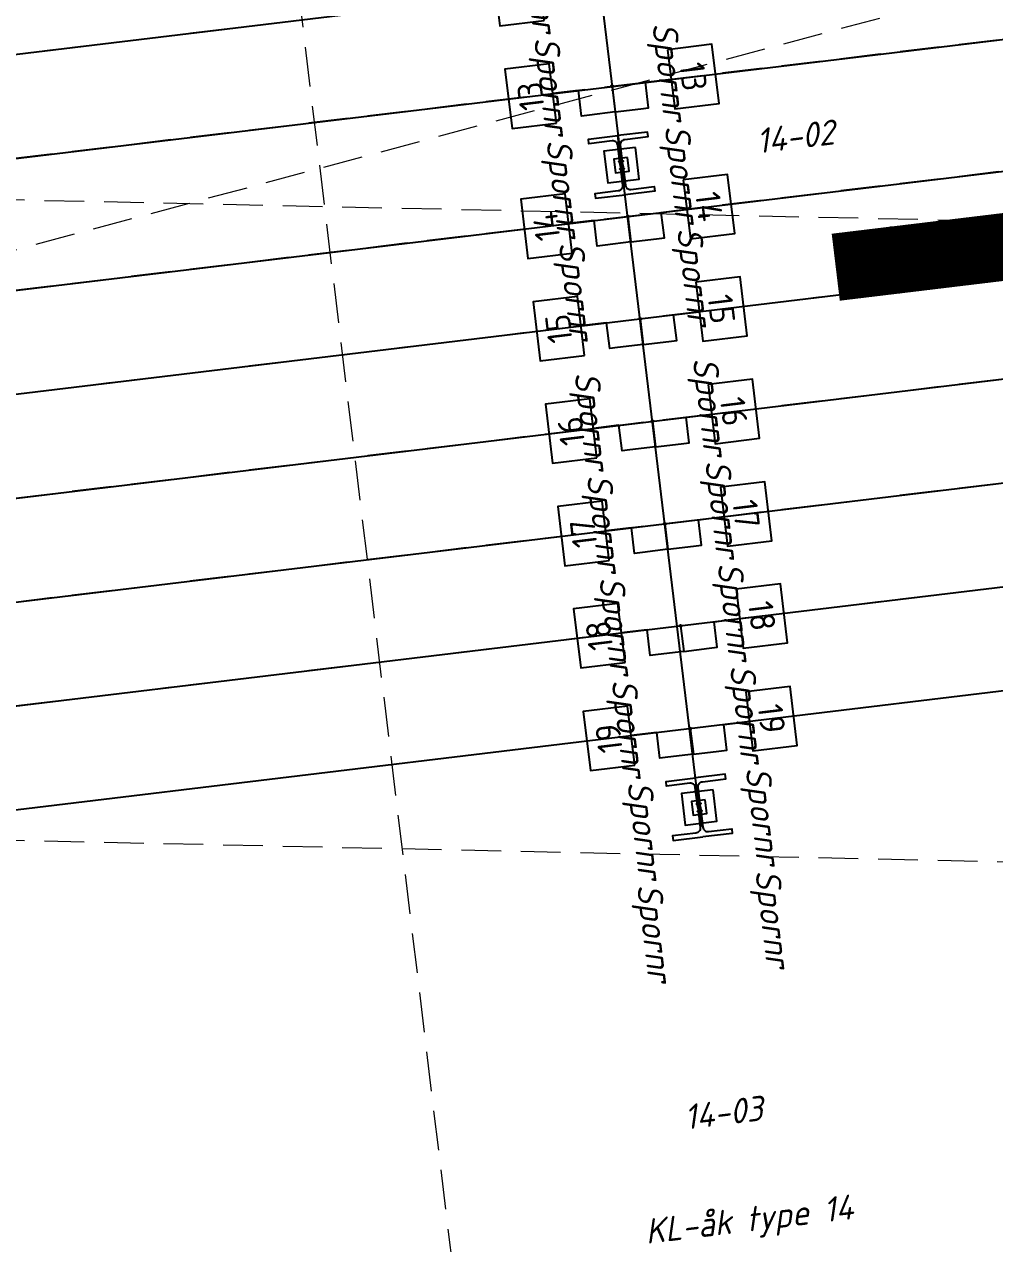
# Model space of a CAD drawing. Header units: metres. Extents: x -91 to 242, y 51 to 210.
# Drawn here: x 99.6 to 148.5, y 51.2 to 112.6 of the extents above; entities that cross this region are included whole.
import ezdxf
from ezdxf.enums import TextEntityAlignment as Align

# ---------------------------------------------------------------- set-up
doc = ezdxf.new("R2010")
doc.units = ezdxf.units.M
doc.linetypes.add('HIDDEN', pattern=[3, 2, -1])
doc.layers.get('0').update_dxf_attribs({"color": 211})
doc.layers.add('3D_Tog', color=211, linetype='Continuous')
doc.layers.add('JBTFE__INNSETTINGSPUNKT', color=62, linetype='Continuous')
for name, color, linetype, true_color in [('JBTKL__INFO', 4, 'Continuous', 0x00ffff), ('JBTKL__NAVN', 2, 'Continuous', 0xffff00), ('JBTKL_EH_AAK', 2, 'Continuous', 0xffff00), ('JBTKL_EH_MAS', 2, 'Continuous', 0xffff00), ('JBTOB__INFO', 4, 'Continuous', 0x00ffff), ('JBTOB__NAVN', 2, 'Continuous', 0xffff00), ('JBTOB_KO_SKT', 2, 'Continuous', 0xffff00), ('JBTOB_KO_SPO', 2, 'Continuous', 0xffff00), ('JBTUB__INFO', 4, 'Continuous', 0x00ffff), ('JBTUB__NAVN', 2, 'Continuous', 0xffff00), ('JBTUB_EH_FUN', 2, 'Continuous', 0xffff00)]:
    doc.layers.add(name, color=color, linetype=linetype, true_color=true_color)
doc.layers.add('NO_Hjelpelinje', color=12, linetype='HIDDEN', lineweight=0, plot=False)
doc.styles.add('ISO', font='iso3098.shx')

# ---------------------------------------------------------------- blocks, each defined once
blk = doc.blocks.new('NO-BN-2D-JBTKL-FUNDAMENT-BETONG-KL-BJELKEMAST-SENTRERT')
at = {"color": 0, "linetype": 'ByBlock', "lineweight": -2, "transparency": 16777216}
for points in [[(-0.8, -0.8), (0.8, -0.8), (0.8, 0.8), (-0.8, 0.8)], [(-0.35, -0.35), (0.35, -0.35), (0.35, 0.35), (-0.35, 0.35)]]:
    blk.add_lwpolyline(points, close=True, dxfattribs=at)
for centre, radius in [((-0.09534, 0.18711), 0.018), ((0, 0), 0.025), ((0.09534, 0.18711), 0.018), ((-0.09534, -0.18711), 0.018), ((0.09534, -0.18711), 0.018)]:
    blk.add_circle(centre, radius, dxfattribs=at)
blk = doc.blocks.new('NO-BN-2D-INSERTION-POINT')
at = {"layer": 'JBTFE__INNSETTINGSPUNKT', "linetype": 'ByBlock', "lineweight": -2, "transparency": 16777216}
for p, q in [((-0.05, 0), (0.05, 0)), ((0, -0.05), (0, 0.05))]:
    blk.add_line(p, q, dxfattribs=at)
blk.add_circle((0, 0), 0.05, dxfattribs=at)
blk = doc.blocks.new('*Z8')
at = {"color": 0, "linetype": 'ByBlock', "lineweight": -2, "transparency": 16777216, "rotation": 180}
blk.add_blockref('NO-BN-2D-JBTKL-FUNDAMENT-BETONG-KL-BJELKEMAST-SENTRERT', (0, 0), dxfattribs=at)
at = {"color": 0, "linetype": 'ByBlock', "lineweight": -2, "transparency": 16777216}
blk.add_blockref('NO-BN-2D-INSERTION-POINT', (0, 0), dxfattribs=at)
at = {"layer": 'JBTUB__INFO', "color": 0, "linetype": 'ByBlock', "lineweight": -2, "transparency": 16777216, "style": 'ISO'}
blk.add_attdef('OBJEKTINFO', text='', height=0.9, rotation=270, dxfattribs=at).set_placement((-1.4, -30), align=Align.MIDDLE_CENTER)
at = {"layer": 'JBTUB__NAVN', "color": 0, "linetype": 'ByBlock', "lineweight": -2, "transparency": 16777216, "style": 'ISO', "oblique": 15}
blk.add_attdef('OBJEKTNAVN', text='', height=1.25, rotation=270, dxfattribs=at).set_placement((1.4, -30), align=Align.MIDDLE_CENTER)
blk = doc.blocks.new('*Z9')
at = {"color": 0, "linetype": 'ByBlock', "lineweight": -2, "transparency": 16777216, "rotation": 180}
blk.add_blockref('NO-BN-2D-JBTKL-FUNDAMENT-BETONG-KL-BJELKEMAST-SENTRERT', (0, 0), dxfattribs=at)
at = {"color": 0, "linetype": 'ByBlock', "lineweight": -2, "transparency": 16777216}
blk.add_blockref('NO-BN-2D-INSERTION-POINT', (0, 0), dxfattribs=at)
at = {"layer": 'JBTUB__INFO', "color": 0, "linetype": 'ByBlock', "lineweight": -2, "transparency": 16777216, "style": 'ISO'}
blk.add_attdef('OBJEKTINFO', text='', height=0.9, rotation=270, dxfattribs=at).set_placement((-1.4, -30), align=Align.MIDDLE_CENTER)
at = {"layer": 'JBTUB__NAVN', "color": 0, "linetype": 'ByBlock', "lineweight": -2, "transparency": 16777216, "style": 'ISO', "oblique": 15}
blk.add_attdef('OBJEKTNAVN', text='', height=1.25, rotation=270, dxfattribs=at).set_placement((1.4, -30), align=Align.MIDDLE_CENTER)
blk = doc.blocks.new('NO-BN-2D-JBTKL-MAST-BJELKEMAST-NY')
at = {"color": 0, "linetype": 'ByBlock', "lineweight": -2, "transparency": 16777216, "flags": 128}
for points in [[(-0.071, 0), (-0.071, 1.017, 0.414214), (-0.321, 1.267), (-1.5, 1.267), (-1.5, 1.5), (0, 1.5)], [(0.071, 0), (0.071, 1.017, -0.414214), (0.321, 1.267), (1.5, 1.267), (1.5, 1.5), (0, 1.5)], [(-0.071, 0), (-0.071, -1.017, -0.414214), (-0.321, -1.267), (-1.5, -1.267), (-1.5, -1.5), (0, -1.5)], [(0.071, 0), (0.071, -1.017, 0.414214), (0.321, -1.267), (1.5, -1.267), (1.5, -1.5), (0, -1.5)]]:
    blk.add_lwpolyline(points, format="xyb", dxfattribs=at)
blk = doc.blocks.new('*Z12')
at = {"color": 0, "linetype": 'ByBlock', "lineweight": -2, "transparency": 16777216}
for name in ['NO-BN-2D-JBTKL-MAST-BJELKEMAST-NY', 'NO-BN-2D-INSERTION-POINT']:
    blk.add_blockref(name, (0, 0), dxfattribs=at)
at = {"layer": 'JBTKL__INFO', "color": 0, "linetype": 'ByBlock', "lineweight": -2, "transparency": 16777216, "style": 'ISO'}
blk.add_attdef('OBJEKTINFO', text='', height=0.9, dxfattribs=at).set_placement((0, 11), align=Align.MIDDLE_CENTER)
at = {"layer": 'JBTKL__INFO', "linetype": 'ByBlock', "lineweight": -2, "transparency": 16777216, "style": 'ISO'}
blk.add_attdef('SPENNLENGDE', text='', height=0.9, dxfattribs=at).set_placement((-15, 5), align=Align.MIDDLE_CENTER)
at = {"layer": 'JBTKL__NAVN', "color": 0, "linetype": 'ByBlock', "lineweight": -2, "transparency": 16777216, "style": 'ISO', "oblique": 15}
blk.add_attdef('OBJEKTNAVN', text='', height=1.25, dxfattribs=at).set_placement((0, 8), align=Align.MIDDLE_CENTER)
blk = doc.blocks.new('*Z13')
at = {"color": 0, "linetype": 'ByBlock', "lineweight": -2, "transparency": 16777216, "rotation": 180}
blk.add_blockref('NO-BN-2D-JBTKL-MAST-BJELKEMAST-NY', (0, 0), dxfattribs=at)
at = {"color": 0, "linetype": 'ByBlock', "lineweight": -2, "transparency": 16777216}
blk.add_blockref('NO-BN-2D-INSERTION-POINT', (0, 0), dxfattribs=at)
at = {"layer": 'JBTKL__INFO', "linetype": 'ByBlock', "lineweight": -2, "transparency": 16777216, "style": 'ISO'}
blk.add_attdef('SPENNLENGDE', text='', height=0.9, dxfattribs=at).set_placement((-15, -5), align=Align.MIDDLE_CENTER)
at = {"layer": 'JBTKL__INFO', "color": 0, "linetype": 'ByBlock', "lineweight": -2, "transparency": 16777216, "style": 'ISO'}
blk.add_attdef('OBJEKTINFO', text='', height=0.9, dxfattribs=at).set_placement((0, -11), align=Align.MIDDLE_CENTER)
at = {"layer": 'JBTKL__NAVN', "color": 0, "linetype": 'ByBlock', "lineweight": -2, "transparency": 16777216, "style": 'ISO', "oblique": 15}
blk.add_attdef('OBJEKTNAVN', text='', height=1.25, dxfattribs=at).set_placement((0, -8), align=Align.MIDDLE_CENTER)
blk = doc.blocks.new('NO-BN-2D-JBTKL-AAK-35000')
at = {"color": 0, "linetype": 'ByBlock', "lineweight": -2, "transparency": 16777216}
blk.add_line((0, 0), (0, -35), dxfattribs=at)
blk = doc.blocks.new('*Z15')
at = {"color": 0, "linetype": 'ByBlock', "lineweight": -2, "transparency": 16777216}
for name in ['NO-BN-2D-INSERTION-POINT', 'NO-BN-2D-JBTKL-AAK-35000']:
    blk.add_blockref(name, (0, 0), dxfattribs=at)
at = {"layer": 'JBTKL__INFO', "linetype": 'ByBlock', "lineweight": -2, "transparency": 16777216, "style": 'ISO'}
blk.add_attdef('OBJEKTINFO', text='', height=0.9, dxfattribs=at).set_placement((0, 24), align=Align.MIDDLE_CENTER)
at = {"layer": 'JBTKL__NAVN', "color": 0, "linetype": 'ByBlock', "lineweight": -2, "transparency": 16777216, "style": 'ISO', "oblique": 15}
blk.add_attdef('OBJEKTNAVN', text='', height=1.25, dxfattribs=at).set_placement((0, 20), align=Align.MIDDLE_CENTER)
blk = doc.blocks.new('*Z18')
at = {"color": 0, "linetype": 'ByBlock', "lineweight": -2, "transparency": 16777216, "rotation": 180}
blk.add_blockref('NO-BN-2D-JBTKL-AAK-35000', (0, 0), dxfattribs=at)
at = {"color": 0, "linetype": 'ByBlock', "lineweight": -2, "transparency": 16777216}
blk.add_blockref('NO-BN-2D-INSERTION-POINT', (0, 0), dxfattribs=at)
at = {"layer": 'JBTKL__INFO', "linetype": 'ByBlock', "lineweight": -2, "transparency": 16777216, "style": 'ISO'}
blk.add_attdef('OBJEKTINFO', text='', height=0.9, dxfattribs=at).set_placement((0, 24), align=Align.MIDDLE_CENTER)
at = {"layer": 'JBTKL__NAVN', "color": 0, "linetype": 'ByBlock', "lineweight": -2, "transparency": 16777216, "style": 'ISO', "oblique": 15}
blk.add_attdef('OBJEKTNAVN', text='', height=1.25, dxfattribs=at).set_placement((0, 20), align=Align.MIDDLE_CENTER)
blk = doc.blocks.new('NO-BN-2D-JBTSI-SKILT-KJOERENDE-SPORNUMMER')
at = {"color": 0, "linetype": 'ByBlock', "lineweight": -2, "transparency": 16777216}
blk.add_lwpolyline([(-1.5, 0), (1.5, 0), (1.5, 2.25), (-1.5, 2.25)], close=True, dxfattribs=at)
at = {"color": 0, "linetype": 'ByBlock', "lineweight": -2, "transparency": 16777216, "style": 'ISO'}
blk.add_attdef('SPORNUMMER', text='', height=1.25, dxfattribs=at).set_placement((0, 1.125), align=Align.MIDDLE_CENTER)
blk = doc.blocks.new('*Z69')
at = {"layer": 'JBTOB_KO_SKT'}
blk.add_lwpolyline([(0, 0), (0, -1.3), (1.3, -1.3), (1.7, -1.3), (1.7, 0), (3, 0)], dxfattribs=at)
at = {"color": 0, "linetype": 'ByBlock', "lineweight": -2, "transparency": 16777216, "rotation": 270}
blk.add_blockref('NO-BN-2D-JBTSI-SKILT-KJOERENDE-SPORNUMMER', (3, 0), dxfattribs=at).add_auto_attribs({'SPORNUMMER': '11'})
at = {"color": 0, "linetype": 'ByBlock', "lineweight": -2, "transparency": 16777216}
blk.add_blockref('NO-BN-2D-INSERTION-POINT', (0, 0), dxfattribs=at)
at = {"layer": 'JBTOB__INFO', "color": 0, "linetype": 'ByBlock', "lineweight": -2, "transparency": 16777216, "style": 'ISO'}
blk.add_attdef('OBJEKTINFO', text='', height=0.9, rotation=270, dxfattribs=at).set_placement((-1.4, -18), align=Align.MIDDLE_CENTER)
at = {"layer": 'JBTOB__NAVN', "color": 0, "linetype": 'ByBlock', "lineweight": -2, "transparency": 16777216, "style": 'ISO', "oblique": 15}
blk.add_attdef('OBJEKTNAVN', text='', height=1.25, rotation=270, dxfattribs=at).set_placement((0, -10), align=Align.MIDDLE_CENTER)
blk = doc.blocks.new('*Z70')
at = {"layer": 'JBTOB_KO_SKT'}
blk.add_lwpolyline([(0, 0), (0, -1.3), (1.3, -1.3), (1.7, -1.3), (1.7, 0), (3, 0)], dxfattribs=at)
at = {"color": 0, "linetype": 'ByBlock', "lineweight": -2, "transparency": 16777216, "rotation": 270}
blk.add_blockref('NO-BN-2D-JBTSI-SKILT-KJOERENDE-SPORNUMMER', (3, 0), dxfattribs=at).add_auto_attribs({'SPORNUMMER': '12'})
at = {"color": 0, "linetype": 'ByBlock', "lineweight": -2, "transparency": 16777216}
blk.add_blockref('NO-BN-2D-INSERTION-POINT', (0, 0), dxfattribs=at)
at = {"layer": 'JBTOB__INFO', "color": 0, "linetype": 'ByBlock', "lineweight": -2, "transparency": 16777216, "style": 'ISO'}
blk.add_attdef('OBJEKTINFO', text='', height=0.9, rotation=270, dxfattribs=at).set_placement((-1.4, -18), align=Align.MIDDLE_CENTER)
at = {"layer": 'JBTOB__NAVN', "color": 0, "linetype": 'ByBlock', "lineweight": -2, "transparency": 16777216, "style": 'ISO', "oblique": 15}
blk.add_attdef('OBJEKTNAVN', text='', height=1.25, rotation=270, dxfattribs=at).set_placement((0, -10), align=Align.MIDDLE_CENTER)
blk = doc.blocks.new('*Z71')
at = {"layer": 'JBTOB_KO_SKT'}
blk.add_lwpolyline([(0, 0), (0, -1.3), (1.3, -1.3), (1.7, -1.3), (1.7, 0), (3, 0)], dxfattribs=at)
at = {"color": 0, "linetype": 'ByBlock', "lineweight": -2, "transparency": 16777216, "rotation": 270}
blk.add_blockref('NO-BN-2D-JBTSI-SKILT-KJOERENDE-SPORNUMMER', (3, 0), dxfattribs=at).add_auto_attribs({'SPORNUMMER': '13'})
at = {"color": 0, "linetype": 'ByBlock', "lineweight": -2, "transparency": 16777216}
blk.add_blockref('NO-BN-2D-INSERTION-POINT', (0, 0), dxfattribs=at)
at = {"layer": 'JBTOB__INFO', "color": 0, "linetype": 'ByBlock', "lineweight": -2, "transparency": 16777216, "style": 'ISO'}
blk.add_attdef('OBJEKTINFO', text='', height=0.9, rotation=270, dxfattribs=at).set_placement((-1.4, -18), align=Align.MIDDLE_CENTER)
at = {"layer": 'JBTOB__NAVN', "color": 0, "linetype": 'ByBlock', "lineweight": -2, "transparency": 16777216, "style": 'ISO', "oblique": 15}
blk.add_attdef('OBJEKTNAVN', text='', height=1.25, rotation=270, dxfattribs=at).set_placement((0, -10), align=Align.MIDDLE_CENTER)
blk = doc.blocks.new('*Z72')
at = {"layer": 'JBTOB_KO_SKT'}
blk.add_lwpolyline([(0, 0), (0, -1.3), (1.3, -1.3), (1.7, -1.3), (1.7, 0), (3, 0)], dxfattribs=at)
at = {"color": 0, "linetype": 'ByBlock', "lineweight": -2, "transparency": 16777216, "rotation": 270}
blk.add_blockref('NO-BN-2D-JBTSI-SKILT-KJOERENDE-SPORNUMMER', (3, 0), dxfattribs=at).add_auto_attribs({'SPORNUMMER': '14'})
at = {"color": 0, "linetype": 'ByBlock', "lineweight": -2, "transparency": 16777216}
blk.add_blockref('NO-BN-2D-INSERTION-POINT', (0, 0), dxfattribs=at)
at = {"layer": 'JBTOB__INFO', "color": 0, "linetype": 'ByBlock', "lineweight": -2, "transparency": 16777216, "style": 'ISO'}
blk.add_attdef('OBJEKTINFO', text='', height=0.9, rotation=270, dxfattribs=at).set_placement((-1.4, -18), align=Align.MIDDLE_CENTER)
at = {"layer": 'JBTOB__NAVN', "color": 0, "linetype": 'ByBlock', "lineweight": -2, "transparency": 16777216, "style": 'ISO', "oblique": 15}
blk.add_attdef('OBJEKTNAVN', text='', height=1.25, rotation=270, dxfattribs=at).set_placement((0, -10), align=Align.MIDDLE_CENTER)
blk = doc.blocks.new('*Z73')
at = {"layer": 'JBTOB_KO_SKT'}
blk.add_lwpolyline([(0, 0), (0, -1.3), (1.3, -1.3), (1.7, -1.3), (1.7, 0), (3, 0)], dxfattribs=at)
at = {"color": 0, "linetype": 'ByBlock', "lineweight": -2, "transparency": 16777216, "rotation": 270}
blk.add_blockref('NO-BN-2D-JBTSI-SKILT-KJOERENDE-SPORNUMMER', (3, 0), dxfattribs=at).add_auto_attribs({'SPORNUMMER': '15'})
at = {"color": 0, "linetype": 'ByBlock', "lineweight": -2, "transparency": 16777216}
blk.add_blockref('NO-BN-2D-INSERTION-POINT', (0, 0), dxfattribs=at)
at = {"layer": 'JBTOB__INFO', "color": 0, "linetype": 'ByBlock', "lineweight": -2, "transparency": 16777216, "style": 'ISO'}
blk.add_attdef('OBJEKTINFO', text='', height=0.9, rotation=270, dxfattribs=at).set_placement((-1.4, -18), align=Align.MIDDLE_CENTER)
at = {"layer": 'JBTOB__NAVN', "color": 0, "linetype": 'ByBlock', "lineweight": -2, "transparency": 16777216, "style": 'ISO', "oblique": 15}
blk.add_attdef('OBJEKTNAVN', text='', height=1.25, rotation=270, dxfattribs=at).set_placement((0, -10), align=Align.MIDDLE_CENTER)
blk = doc.blocks.new('*Z74')
at = {"layer": 'JBTOB_KO_SKT'}
blk.add_lwpolyline([(0, 0), (0, -1.3), (1.3, -1.3), (1.7, -1.3), (1.7, 0), (3, 0)], dxfattribs=at)
at = {"color": 0, "linetype": 'ByBlock', "lineweight": -2, "transparency": 16777216, "rotation": 270}
blk.add_blockref('NO-BN-2D-JBTSI-SKILT-KJOERENDE-SPORNUMMER', (3, 0), dxfattribs=at).add_auto_attribs({'SPORNUMMER': '16'})
at = {"color": 0, "linetype": 'ByBlock', "lineweight": -2, "transparency": 16777216}
blk.add_blockref('NO-BN-2D-INSERTION-POINT', (0, 0), dxfattribs=at)
at = {"layer": 'JBTOB__INFO', "color": 0, "linetype": 'ByBlock', "lineweight": -2, "transparency": 16777216, "style": 'ISO'}
blk.add_attdef('OBJEKTINFO', text='', height=0.9, rotation=270, dxfattribs=at).set_placement((-1.4, -18), align=Align.MIDDLE_CENTER)
at = {"layer": 'JBTOB__NAVN', "color": 0, "linetype": 'ByBlock', "lineweight": -2, "transparency": 16777216, "style": 'ISO', "oblique": 15}
blk.add_attdef('OBJEKTNAVN', text='', height=1.25, rotation=270, dxfattribs=at).set_placement((0, -10), align=Align.MIDDLE_CENTER)
blk = doc.blocks.new('*Z75')
at = {"layer": 'JBTOB_KO_SKT'}
blk.add_lwpolyline([(0, 0), (0, -1.3), (1.3, -1.3), (1.7, -1.3), (1.7, 0), (3, 0)], dxfattribs=at)
at = {"color": 0, "linetype": 'ByBlock', "lineweight": -2, "transparency": 16777216, "rotation": 270}
blk.add_blockref('NO-BN-2D-JBTSI-SKILT-KJOERENDE-SPORNUMMER', (3, 0), dxfattribs=at).add_auto_attribs({'SPORNUMMER': '17'})
at = {"color": 0, "linetype": 'ByBlock', "lineweight": -2, "transparency": 16777216}
blk.add_blockref('NO-BN-2D-INSERTION-POINT', (0, 0), dxfattribs=at)
at = {"layer": 'JBTOB__INFO', "color": 0, "linetype": 'ByBlock', "lineweight": -2, "transparency": 16777216, "style": 'ISO'}
blk.add_attdef('OBJEKTINFO', text='', height=0.9, rotation=270, dxfattribs=at).set_placement((-1.4, -18), align=Align.MIDDLE_CENTER)
at = {"layer": 'JBTOB__NAVN', "color": 0, "linetype": 'ByBlock', "lineweight": -2, "transparency": 16777216, "style": 'ISO', "oblique": 15}
blk.add_attdef('OBJEKTNAVN', text='', height=1.25, rotation=270, dxfattribs=at).set_placement((0, -10), align=Align.MIDDLE_CENTER)
blk = doc.blocks.new('*Z76')
at = {"layer": 'JBTOB_KO_SKT'}
blk.add_lwpolyline([(0, 0), (0, -1.3), (1.3, -1.3), (1.7, -1.3), (1.7, 0), (3, 0)], dxfattribs=at)
at = {"color": 0, "linetype": 'ByBlock', "lineweight": -2, "transparency": 16777216, "rotation": 270}
blk.add_blockref('NO-BN-2D-JBTSI-SKILT-KJOERENDE-SPORNUMMER', (3, 0), dxfattribs=at).add_auto_attribs({'SPORNUMMER': '18'})
at = {"color": 0, "linetype": 'ByBlock', "lineweight": -2, "transparency": 16777216}
blk.add_blockref('NO-BN-2D-INSERTION-POINT', (0, 0), dxfattribs=at)
at = {"layer": 'JBTOB__INFO', "color": 0, "linetype": 'ByBlock', "lineweight": -2, "transparency": 16777216, "style": 'ISO'}
blk.add_attdef('OBJEKTINFO', text='', height=0.9, rotation=270, dxfattribs=at).set_placement((-1.4, -18), align=Align.MIDDLE_CENTER)
at = {"layer": 'JBTOB__NAVN', "color": 0, "linetype": 'ByBlock', "lineweight": -2, "transparency": 16777216, "style": 'ISO', "oblique": 15}
blk.add_attdef('OBJEKTNAVN', text='', height=1.25, rotation=270, dxfattribs=at).set_placement((0, -10), align=Align.MIDDLE_CENTER)
blk = doc.blocks.new('*Z77')
at = {"layer": 'JBTOB_KO_SKT'}
blk.add_lwpolyline([(0, 0), (0, -1.3), (1.3, -1.3), (1.7, -1.3), (1.7, 0), (3, 0)], dxfattribs=at)
at = {"color": 0, "linetype": 'ByBlock', "lineweight": -2, "transparency": 16777216, "rotation": 270}
blk.add_blockref('NO-BN-2D-JBTSI-SKILT-KJOERENDE-SPORNUMMER', (3, 0), dxfattribs=at).add_auto_attribs({'SPORNUMMER': '19'})
at = {"color": 0, "linetype": 'ByBlock', "lineweight": -2, "transparency": 16777216}
blk.add_blockref('NO-BN-2D-INSERTION-POINT', (0, 0), dxfattribs=at)
at = {"layer": 'JBTOB__INFO', "color": 0, "linetype": 'ByBlock', "lineweight": -2, "transparency": 16777216, "style": 'ISO'}
blk.add_attdef('OBJEKTINFO', text='', height=0.9, rotation=270, dxfattribs=at).set_placement((-1.4, -18), align=Align.MIDDLE_CENTER)
at = {"layer": 'JBTOB__NAVN', "color": 0, "linetype": 'ByBlock', "lineweight": -2, "transparency": 16777216, "style": 'ISO', "oblique": 15}
blk.add_attdef('OBJEKTNAVN', text='', height=1.25, rotation=270, dxfattribs=at).set_placement((0, -10), align=Align.MIDDLE_CENTER)
blk = doc.blocks.new('*Z141')
at = {"layer": 'JBTOB_KO_SKT'}
blk.add_lwpolyline([(0, 0), (0, -1.3), (-1.3, -1.3), (-1.7, -1.3), (-1.7, 0), (-3, 0)], dxfattribs=at)
at = {"color": 0, "linetype": 'ByBlock', "lineweight": -2, "transparency": 16777216, "rotation": 90}
blk.add_blockref('NO-BN-2D-JBTSI-SKILT-KJOERENDE-SPORNUMMER', (-3, 0), dxfattribs=at).add_auto_attribs({'SPORNUMMER': '10'})
at = {"color": 0, "linetype": 'ByBlock', "lineweight": -2, "transparency": 16777216}
blk.add_blockref('NO-BN-2D-INSERTION-POINT', (0, 0), dxfattribs=at)
at = {"layer": 'JBTOB__INFO', "color": 0, "linetype": 'ByBlock', "lineweight": -2, "transparency": 16777216, "style": 'ISO'}
blk.add_attdef('OBJEKTINFO', text='', height=0.9, rotation=270, dxfattribs=at).set_placement((-1.4, 18), align=Align.MIDDLE_CENTER)
at = {"layer": 'JBTOB__NAVN', "color": 0, "linetype": 'ByBlock', "lineweight": -2, "transparency": 16777216, "style": 'ISO', "oblique": 15}
blk.add_attdef('OBJEKTNAVN', text='', height=1.25, rotation=270, dxfattribs=at).set_placement((0, 10), align=Align.MIDDLE_CENTER)
blk = doc.blocks.new('*Z144')
at = {"layer": 'JBTOB_KO_SKT'}
blk.add_lwpolyline([(0, 0), (0, -1.3), (-1.3, -1.3), (-1.7, -1.3), (-1.7, 0), (-3, 0)], dxfattribs=at)
at = {"color": 0, "linetype": 'ByBlock', "lineweight": -2, "transparency": 16777216, "rotation": 90}
blk.add_blockref('NO-BN-2D-JBTSI-SKILT-KJOERENDE-SPORNUMMER', (-3, 0), dxfattribs=at).add_auto_attribs({'SPORNUMMER': '11'})
at = {"color": 0, "linetype": 'ByBlock', "lineweight": -2, "transparency": 16777216}
blk.add_blockref('NO-BN-2D-INSERTION-POINT', (0, 0), dxfattribs=at)
at = {"layer": 'JBTOB__INFO', "color": 0, "linetype": 'ByBlock', "lineweight": -2, "transparency": 16777216, "style": 'ISO'}
blk.add_attdef('OBJEKTINFO', text='', height=0.9, rotation=270, dxfattribs=at).set_placement((-1.4, 18), align=Align.MIDDLE_CENTER)
at = {"layer": 'JBTOB__NAVN', "color": 0, "linetype": 'ByBlock', "lineweight": -2, "transparency": 16777216, "style": 'ISO', "oblique": 15}
blk.add_attdef('OBJEKTNAVN', text='', height=1.25, rotation=270, dxfattribs=at).set_placement((0, 10), align=Align.MIDDLE_CENTER)
blk = doc.blocks.new('*Z147')
at = {"layer": 'JBTOB_KO_SKT'}
blk.add_lwpolyline([(0, 0), (0, -1.3), (-1.3, -1.3), (-1.7, -1.3), (-1.7, 0), (-3, 0)], dxfattribs=at)
at = {"color": 0, "linetype": 'ByBlock', "lineweight": -2, "transparency": 16777216, "rotation": 90}
blk.add_blockref('NO-BN-2D-JBTSI-SKILT-KJOERENDE-SPORNUMMER', (-3, 0), dxfattribs=at).add_auto_attribs({'SPORNUMMER': '12'})
at = {"color": 0, "linetype": 'ByBlock', "lineweight": -2, "transparency": 16777216}
blk.add_blockref('NO-BN-2D-INSERTION-POINT', (0, 0), dxfattribs=at)
at = {"layer": 'JBTOB__INFO', "color": 0, "linetype": 'ByBlock', "lineweight": -2, "transparency": 16777216, "style": 'ISO'}
blk.add_attdef('OBJEKTINFO', text='', height=0.9, rotation=270, dxfattribs=at).set_placement((-1.4, 18), align=Align.MIDDLE_CENTER)
at = {"layer": 'JBTOB__NAVN', "color": 0, "linetype": 'ByBlock', "lineweight": -2, "transparency": 16777216, "style": 'ISO', "oblique": 15}
blk.add_attdef('OBJEKTNAVN', text='', height=1.25, rotation=270, dxfattribs=at).set_placement((0, 10), align=Align.MIDDLE_CENTER)
blk = doc.blocks.new('*Z150')
at = {"layer": 'JBTOB_KO_SKT'}
blk.add_lwpolyline([(0, 0), (0, -1.3), (-1.3, -1.3), (-1.7, -1.3), (-1.7, 0), (-3, 0)], dxfattribs=at)
at = {"color": 0, "linetype": 'ByBlock', "lineweight": -2, "transparency": 16777216, "rotation": 90}
blk.add_blockref('NO-BN-2D-JBTSI-SKILT-KJOERENDE-SPORNUMMER', (-3, 0), dxfattribs=at).add_auto_attribs({'SPORNUMMER': '13'})
at = {"color": 0, "linetype": 'ByBlock', "lineweight": -2, "transparency": 16777216}
blk.add_blockref('NO-BN-2D-INSERTION-POINT', (0, 0), dxfattribs=at)
at = {"layer": 'JBTOB__INFO', "color": 0, "linetype": 'ByBlock', "lineweight": -2, "transparency": 16777216, "style": 'ISO'}
blk.add_attdef('OBJEKTINFO', text='', height=0.9, rotation=270, dxfattribs=at).set_placement((-1.4, 18), align=Align.MIDDLE_CENTER)
at = {"layer": 'JBTOB__NAVN', "color": 0, "linetype": 'ByBlock', "lineweight": -2, "transparency": 16777216, "style": 'ISO', "oblique": 15}
blk.add_attdef('OBJEKTNAVN', text='', height=1.25, rotation=270, dxfattribs=at).set_placement((0, 10), align=Align.MIDDLE_CENTER)
blk = doc.blocks.new('*Z153')
at = {"layer": 'JBTOB_KO_SKT'}
blk.add_lwpolyline([(0, 0), (0, -1.3), (-1.3, -1.3), (-1.7, -1.3), (-1.7, 0), (-3, 0)], dxfattribs=at)
at = {"color": 0, "linetype": 'ByBlock', "lineweight": -2, "transparency": 16777216, "rotation": 90}
blk.add_blockref('NO-BN-2D-JBTSI-SKILT-KJOERENDE-SPORNUMMER', (-3, 0), dxfattribs=at).add_auto_attribs({'SPORNUMMER': '14'})
at = {"color": 0, "linetype": 'ByBlock', "lineweight": -2, "transparency": 16777216}
blk.add_blockref('NO-BN-2D-INSERTION-POINT', (0, 0), dxfattribs=at)
at = {"layer": 'JBTOB__INFO', "color": 0, "linetype": 'ByBlock', "lineweight": -2, "transparency": 16777216, "style": 'ISO'}
blk.add_attdef('OBJEKTINFO', text='', height=0.9, rotation=270, dxfattribs=at).set_placement((-1.4, 18), align=Align.MIDDLE_CENTER)
at = {"layer": 'JBTOB__NAVN', "color": 0, "linetype": 'ByBlock', "lineweight": -2, "transparency": 16777216, "style": 'ISO', "oblique": 15}
blk.add_attdef('OBJEKTNAVN', text='', height=1.25, rotation=270, dxfattribs=at).set_placement((0, 10), align=Align.MIDDLE_CENTER)
blk = doc.blocks.new('*Z156')
at = {"layer": 'JBTOB_KO_SKT'}
blk.add_lwpolyline([(0, 0), (0, -1.3), (-1.3, -1.3), (-1.7, -1.3), (-1.7, 0), (-3, 0)], dxfattribs=at)
at = {"color": 0, "linetype": 'ByBlock', "lineweight": -2, "transparency": 16777216, "rotation": 90}
blk.add_blockref('NO-BN-2D-JBTSI-SKILT-KJOERENDE-SPORNUMMER', (-3, 0), dxfattribs=at).add_auto_attribs({'SPORNUMMER': '15'})
at = {"color": 0, "linetype": 'ByBlock', "lineweight": -2, "transparency": 16777216}
blk.add_blockref('NO-BN-2D-INSERTION-POINT', (0, 0), dxfattribs=at)
at = {"layer": 'JBTOB__INFO', "color": 0, "linetype": 'ByBlock', "lineweight": -2, "transparency": 16777216, "style": 'ISO'}
blk.add_attdef('OBJEKTINFO', text='', height=0.9, rotation=270, dxfattribs=at).set_placement((-1.4, 18), align=Align.MIDDLE_CENTER)
at = {"layer": 'JBTOB__NAVN', "color": 0, "linetype": 'ByBlock', "lineweight": -2, "transparency": 16777216, "style": 'ISO', "oblique": 15}
blk.add_attdef('OBJEKTNAVN', text='', height=1.25, rotation=270, dxfattribs=at).set_placement((0, 10), align=Align.MIDDLE_CENTER)
blk = doc.blocks.new('*Z159')
at = {"layer": 'JBTOB_KO_SKT'}
blk.add_lwpolyline([(0, 0), (0, -1.3), (-1.3, -1.3), (-1.7, -1.3), (-1.7, 0), (-3, 0)], dxfattribs=at)
at = {"color": 0, "linetype": 'ByBlock', "lineweight": -2, "transparency": 16777216, "rotation": 90}
blk.add_blockref('NO-BN-2D-JBTSI-SKILT-KJOERENDE-SPORNUMMER', (-3, 0), dxfattribs=at).add_auto_attribs({'SPORNUMMER': '16'})
at = {"color": 0, "linetype": 'ByBlock', "lineweight": -2, "transparency": 16777216}
blk.add_blockref('NO-BN-2D-INSERTION-POINT', (0, 0), dxfattribs=at)
at = {"layer": 'JBTOB__INFO', "color": 0, "linetype": 'ByBlock', "lineweight": -2, "transparency": 16777216, "style": 'ISO'}
blk.add_attdef('OBJEKTINFO', text='', height=0.9, rotation=270, dxfattribs=at).set_placement((-1.4, 18), align=Align.MIDDLE_CENTER)
at = {"layer": 'JBTOB__NAVN', "color": 0, "linetype": 'ByBlock', "lineweight": -2, "transparency": 16777216, "style": 'ISO', "oblique": 15}
blk.add_attdef('OBJEKTNAVN', text='', height=1.25, rotation=270, dxfattribs=at).set_placement((0, 10), align=Align.MIDDLE_CENTER)
blk = doc.blocks.new('*Z162')
at = {"layer": 'JBTOB_KO_SKT'}
blk.add_lwpolyline([(0, 0), (0, -1.3), (-1.3, -1.3), (-1.7, -1.3), (-1.7, 0), (-3, 0)], dxfattribs=at)
at = {"color": 0, "linetype": 'ByBlock', "lineweight": -2, "transparency": 16777216, "rotation": 90}
blk.add_blockref('NO-BN-2D-JBTSI-SKILT-KJOERENDE-SPORNUMMER', (-3, 0), dxfattribs=at).add_auto_attribs({'SPORNUMMER': '17'})
at = {"color": 0, "linetype": 'ByBlock', "lineweight": -2, "transparency": 16777216}
blk.add_blockref('NO-BN-2D-INSERTION-POINT', (0, 0), dxfattribs=at)
at = {"layer": 'JBTOB__INFO', "color": 0, "linetype": 'ByBlock', "lineweight": -2, "transparency": 16777216, "style": 'ISO'}
blk.add_attdef('OBJEKTINFO', text='', height=0.9, rotation=270, dxfattribs=at).set_placement((-1.4, 18), align=Align.MIDDLE_CENTER)
at = {"layer": 'JBTOB__NAVN', "color": 0, "linetype": 'ByBlock', "lineweight": -2, "transparency": 16777216, "style": 'ISO', "oblique": 15}
blk.add_attdef('OBJEKTNAVN', text='', height=1.25, rotation=270, dxfattribs=at).set_placement((0, 10), align=Align.MIDDLE_CENTER)
blk = doc.blocks.new('*Z165')
at = {"layer": 'JBTOB_KO_SKT'}
blk.add_lwpolyline([(0, 0), (0, -1.3), (-1.3, -1.3), (-1.7, -1.3), (-1.7, 0), (-3, 0)], dxfattribs=at)
at = {"color": 0, "linetype": 'ByBlock', "lineweight": -2, "transparency": 16777216, "rotation": 90}
blk.add_blockref('NO-BN-2D-JBTSI-SKILT-KJOERENDE-SPORNUMMER', (-3, 0), dxfattribs=at).add_auto_attribs({'SPORNUMMER': '18'})
at = {"color": 0, "linetype": 'ByBlock', "lineweight": -2, "transparency": 16777216}
blk.add_blockref('NO-BN-2D-INSERTION-POINT', (0, 0), dxfattribs=at)
at = {"layer": 'JBTOB__INFO', "color": 0, "linetype": 'ByBlock', "lineweight": -2, "transparency": 16777216, "style": 'ISO'}
blk.add_attdef('OBJEKTINFO', text='', height=0.9, rotation=270, dxfattribs=at).set_placement((-1.4, 18), align=Align.MIDDLE_CENTER)
at = {"layer": 'JBTOB__NAVN', "color": 0, "linetype": 'ByBlock', "lineweight": -2, "transparency": 16777216, "style": 'ISO', "oblique": 15}
blk.add_attdef('OBJEKTNAVN', text='', height=1.25, rotation=270, dxfattribs=at).set_placement((0, 10), align=Align.MIDDLE_CENTER)
blk = doc.blocks.new('*Z168')
at = {"layer": 'JBTOB_KO_SKT'}
blk.add_lwpolyline([(0, 0), (0, -1.3), (-1.3, -1.3), (-1.7, -1.3), (-1.7, 0), (-3, 0)], dxfattribs=at)
at = {"color": 0, "linetype": 'ByBlock', "lineweight": -2, "transparency": 16777216, "rotation": 90}
blk.add_blockref('NO-BN-2D-JBTSI-SKILT-KJOERENDE-SPORNUMMER', (-3, 0), dxfattribs=at).add_auto_attribs({'SPORNUMMER': '19'})
at = {"color": 0, "linetype": 'ByBlock', "lineweight": -2, "transparency": 16777216}
blk.add_blockref('NO-BN-2D-INSERTION-POINT', (0, 0), dxfattribs=at)
at = {"layer": 'JBTOB__INFO', "color": 0, "linetype": 'ByBlock', "lineweight": -2, "transparency": 16777216, "style": 'ISO'}
blk.add_attdef('OBJEKTINFO', text='', height=0.9, rotation=270, dxfattribs=at).set_placement((-1.4, 18), align=Align.MIDDLE_CENTER)
at = {"layer": 'JBTOB__NAVN', "color": 0, "linetype": 'ByBlock', "lineweight": -2, "transparency": 16777216, "style": 'ISO', "oblique": 15}
blk.add_attdef('OBJEKTNAVN', text='', height=1.25, rotation=270, dxfattribs=at).set_placement((0, 10), align=Align.MIDDLE_CENTER)
blk = doc.blocks.new('*Z174', base_point=(157.61, 145.776, 2.45))
at = {"color": 2}
for p, q in [((190.366, 151.445), (190.774, 148.07)), ((172.496, 149.287), (172.904, 145.911)), ((166.341, 148.543), (166.749, 145.168)), ((148.471, 146.385), (148.878, 143.009)), ((142.315, 145.642), (142.723, 142.266)), ((124.445, 143.483), (124.853, 140.108))]:
    blk.add_line(p, q, dxfattribs=at)
at = {"color": 6}
for p, q in [((169.523, 147.215), (169.722, 147.239)), ((145.498, 144.314), (145.696, 144.338))]:
    blk.add_line(p, q, dxfattribs=at)
at = {"color": 4, "transparency": 33554522, "const_width": 3.4}
for points in [[(193.548, 150.117), (169.722, 147.239)], [(169.523, 147.215), (145.696, 144.338)], [(145.498, 144.314), (121.671, 141.436)]]:
    blk.add_lwpolyline(points, dxfattribs=at)

msp = doc.modelspace()

# ---------------------------------------------------------------- linework, layer by layer
at = {"layer": 'JBTOB_KO_SPO', "flags": 128}
for points in [[(83.944, 109.28), (230.823, 127.02)], [(84.567, 104.117), (231.446, 121.858)], [(85.359, 97.565), (232.238, 115.305)], [(85.982, 92.402), (232.861, 110.143)], [(86.606, 87.24), (233.485, 104.98)], [(87.229, 82.078), (234.108, 99.818)], [(87.853, 76.915), (234.732, 94.655)], [(88.476, 71.753), (235.355, 89.493)]]:
    msp.add_lwpolyline(points, dxfattribs=at)
at = {"layer": 'NO_Hjelpelinje'}
for p, direction in [((109.488, 147.063), (0.11991, -0.992785)), ((85.359, 97.565), (0.9658414, 0.2591339)), ((89.625, 109.966), (-0.9927848, -0.1199098)), ((94.753, 105.348), (-0.9927848, -0.1199098)), ((94.418, 98.659), (-0.9927848, -0.1199098)), ((96.544, 93.678), (-0.9927848, -0.1199098)), ((84.57, 104.117), (0.9997652, -0.0216671)), ((95.183, 88.276), (-0.9927848, -0.1199098)), ((98.192, 83.402), (-0.9927848, -0.1199098)), ((105.377, 79.032), (-0.9927848, -0.1199098)), ((88.479, 71.753), (0.9997652, -0.0216671))]:
    msp.add_xline(p, direction, dxfattribs=at)

# ---------------------------------------------------------------- block references
at = {"layer": '3D_Tog'}
msp.add_blockref('*Z174', (176.45, 104.739, 2.45), dxfattribs=at)
at = {"layer": 'JBTKL_EH_AAK'}
ref = msp.add_blockref('*Z15', (125.585, 139.793, 7.9), dxfattribs=dict(at, rotation=6.88689406562507))
ref.add_attrib('OBJEKTNAVN', 'KL-åk type 14', dxfattribs={"layer": 'JBTKL__NAVN', "color": 0, "linetype": 'ByBlock', "lineweight": -2, "transparency": 16777216, "height": 1.25, "rotation": 6.88689, "style": 'ISO', "oblique": 15}).set_placement((123.187, 159.649, 7.9), align=Align.MIDDLE_CENTER)
ref = msp.add_blockref('*Z18', (133.739, 72.284, 7.9), dxfattribs=dict(at, rotation=6.88689406562507))
ref.add_attrib('OBJEKTNAVN', 'KL-åk type 14', dxfattribs={"layer": 'JBTKL__NAVN', "color": 0, "linetype": 'ByBlock', "lineweight": -2, "transparency": 16777216, "height": 1.25, "rotation": 6.88689, "style": 'ISO', "oblique": 15}).set_placement((136.137, 52.428, 7.9), align=Align.MIDDLE_CENTER)
at = {"layer": 'JBTKL_EH_MAS'}
ref = msp.add_blockref('*Z12', (129.722, 105.542), dxfattribs=dict(at, rotation=6.88689406562507))
ref.add_attrib('OBJEKTNAVN', '14-02', dxfattribs={"layer": 'JBTKL__NAVN', "color": 0, "linetype": 'ByBlock', "lineweight": -2, "transparency": 16777216, "height": 1.25, "rotation": 6.88689, "style": 'ISO', "oblique": 15}).set_placement((138.465, 106.985), align=Align.MIDDLE_CENTER)
ref = msp.add_blockref('*Z13', (133.631, 73.177), dxfattribs=dict(at, rotation=6.88689406562507))
ref.add_attrib('OBJEKTNAVN', '14-03', dxfattribs={"layer": 'JBTKL__NAVN', "color": 0, "linetype": 'ByBlock', "lineweight": -2, "transparency": 16777216, "height": 1.25, "rotation": 6.88689, "style": 'ISO', "oblique": 15}).set_placement((134.843, 57.794), align=Align.MIDDLE_CENTER)
at = {"layer": 'JBTOB_KO_SKT'}
ref = msp.add_blockref('*Z141', (127.372, 125, 8), dxfattribs=dict(at, rotation=6.88689406562507))
ref.add_attrib('OBJEKTNAVN', 'Spornr', dxfattribs={"layer": 'JBTOB__NAVN', "color": 0, "linetype": 'ByBlock', "lineweight": -2, "transparency": 16777216, "height": 1.25, "rotation": 276.88689, "style": 'ISO', "oblique": 15}).set_placement((125.593, 114.713, 8), align=Align.MIDDLE_CENTER)
ref = msp.add_blockref('*Z69', (127.996, 119.838, 8), dxfattribs=dict(at, rotation=6.88689406562507))
ref.add_attrib('OBJEKTNAVN', 'Spornr', dxfattribs={"layer": 'JBTOB__NAVN', "color": 0, "linetype": 'ByBlock', "lineweight": -2, "transparency": 16777216, "height": 1.25, "rotation": 276.88689, "style": 'ISO', "oblique": 15}).set_placement((132.173, 110.27, 8), align=Align.MIDDLE_CENTER)
ref = msp.add_blockref('*Z144', (127.996, 119.838, 8), dxfattribs=dict(at, rotation=6.88689406562507))
ref.add_attrib('OBJEKTNAVN', 'Spornr', dxfattribs={"layer": 'JBTOB__NAVN', "color": 0, "linetype": 'ByBlock', "lineweight": -2, "transparency": 16777216, "height": 1.25, "rotation": 276.88689, "style": 'ISO', "oblique": 15}).set_placement((126.216, 109.55, 8), align=Align.MIDDLE_CENTER)
ref = msp.add_blockref('*Z70', (128.619, 114.675, 8), dxfattribs=dict(at, rotation=6.88689406562507))
ref.add_attrib('OBJEKTNAVN', 'Spornr', dxfattribs={"layer": 'JBTOB__NAVN', "color": 0, "linetype": 'ByBlock', "lineweight": -2, "transparency": 16777216, "height": 1.25, "rotation": 276.88689, "style": 'ISO', "oblique": 15}).set_placement((132.797, 105.107, 8), align=Align.MIDDLE_CENTER)
ref = msp.add_blockref('*Z147', (128.619, 114.675, 8), dxfattribs=dict(at, rotation=6.88689406562507))
ref.add_attrib('OBJEKTNAVN', 'Spornr', dxfattribs={"layer": 'JBTOB__NAVN', "color": 0, "linetype": 'ByBlock', "lineweight": -2, "transparency": 16777216, "height": 1.25, "rotation": 276.88689, "style": 'ISO', "oblique": 15}).set_placement((126.84, 104.388, 8), align=Align.MIDDLE_CENTER)
ref = msp.add_blockref('*Z71', (129.243, 109.513, 8), dxfattribs=dict(at, rotation=6.88689406562507))
ref.add_attrib('OBJEKTNAVN', 'Spornr', dxfattribs={"layer": 'JBTOB__NAVN', "color": 0, "linetype": 'ByBlock', "lineweight": -2, "transparency": 16777216, "height": 1.25, "rotation": 276.88689, "style": 'ISO', "oblique": 15}).set_placement((133.42, 99.945, 8), align=Align.MIDDLE_CENTER)
ref = msp.add_blockref('*Z150', (129.243, 109.513, 8), dxfattribs=dict(at, rotation=6.88689406562507))
ref.add_attrib('OBJEKTNAVN', 'Spornr', dxfattribs={"layer": 'JBTOB__NAVN', "color": 0, "linetype": 'ByBlock', "lineweight": -2, "transparency": 16777216, "height": 1.25, "rotation": 276.88689, "style": 'ISO', "oblique": 15}).set_placement((127.463, 99.225, 8), align=Align.MIDDLE_CENTER)
ref = msp.add_blockref('*Z72', (130.034, 102.961, 8), dxfattribs=dict(at, rotation=6.88689406562507))
ref.add_attrib('OBJEKTNAVN', 'Spornr', dxfattribs={"layer": 'JBTOB__NAVN', "color": 0, "linetype": 'ByBlock', "lineweight": -2, "transparency": 16777216, "height": 1.25, "rotation": 276.88689, "style": 'ISO', "oblique": 15}).set_placement((134.212, 93.392, 8), align=Align.MIDDLE_CENTER)
ref = msp.add_blockref('*Z153', (130.034, 102.961, 8), dxfattribs=dict(at, rotation=6.88689406562507))
ref.add_attrib('OBJEKTNAVN', 'Spornr', dxfattribs={"layer": 'JBTOB__NAVN', "color": 0, "linetype": 'ByBlock', "lineweight": -2, "transparency": 16777216, "height": 1.25, "rotation": 276.88689, "style": 'ISO', "oblique": 15}).set_placement((128.255, 92.673, 8), align=Align.MIDDLE_CENTER)
ref = msp.add_blockref('*Z73', (130.658, 97.798, 8), dxfattribs=dict(at, rotation=6.88689406562507))
ref.add_attrib('OBJEKTNAVN', 'Spornr', dxfattribs={"layer": 'JBTOB__NAVN', "color": 0, "linetype": 'ByBlock', "lineweight": -2, "transparency": 16777216, "height": 1.25, "rotation": 276.88689, "style": 'ISO', "oblique": 15}).set_placement((134.835, 88.23, 8), align=Align.MIDDLE_CENTER)
ref = msp.add_blockref('*Z156', (130.658, 97.798, 8), dxfattribs=dict(at, rotation=6.88689406562507))
ref.add_attrib('OBJEKTNAVN', 'Spornr', dxfattribs={"layer": 'JBTOB__NAVN', "color": 0, "linetype": 'ByBlock', "lineweight": -2, "transparency": 16777216, "height": 1.25, "rotation": 276.88689, "style": 'ISO', "oblique": 15}).set_placement((128.878, 87.51, 8), align=Align.MIDDLE_CENTER)
ref = msp.add_blockref('*Z74', (131.281, 92.636, 8), dxfattribs=dict(at, rotation=6.88689406562507))
ref.add_attrib('OBJEKTNAVN', 'Spornr', dxfattribs={"layer": 'JBTOB__NAVN', "color": 0, "linetype": 'ByBlock', "lineweight": -2, "transparency": 16777216, "height": 1.25, "rotation": 276.88689, "style": 'ISO', "oblique": 15}).set_placement((135.459, 83.067, 8), align=Align.MIDDLE_CENTER)
ref = msp.add_blockref('*Z159', (131.281, 92.636, 8), dxfattribs=dict(at, rotation=6.88689406562507))
ref.add_attrib('OBJEKTNAVN', 'Spornr', dxfattribs={"layer": 'JBTOB__NAVN', "color": 0, "linetype": 'ByBlock', "lineweight": -2, "transparency": 16777216, "height": 1.25, "rotation": 276.88689, "style": 'ISO', "oblique": 15}).set_placement((129.502, 82.348, 8), align=Align.MIDDLE_CENTER)
ref = msp.add_blockref('*Z75', (131.905, 87.473, 8), dxfattribs=dict(at, rotation=6.88689406562507))
ref.add_attrib('OBJEKTNAVN', 'Spornr', dxfattribs={"layer": 'JBTOB__NAVN', "color": 0, "linetype": 'ByBlock', "lineweight": -2, "transparency": 16777216, "height": 1.25, "rotation": 276.88689, "style": 'ISO', "oblique": 15}).set_placement((136.082, 77.905, 8), align=Align.MIDDLE_CENTER)
ref = msp.add_blockref('*Z162', (131.905, 87.473, 8), dxfattribs=dict(at, rotation=6.88689406562507))
ref.add_attrib('OBJEKTNAVN', 'Spornr', dxfattribs={"layer": 'JBTOB__NAVN', "color": 0, "linetype": 'ByBlock', "lineweight": -2, "transparency": 16777216, "height": 1.25, "rotation": 276.88689, "style": 'ISO', "oblique": 15}).set_placement((130.125, 77.185, 8), align=Align.MIDDLE_CENTER)
ref = msp.add_blockref('*Z76', (132.697, 82.331, 8), dxfattribs=dict(at, rotation=6.88689406562507))
ref.add_attrib('OBJEKTNAVN', 'Spornr', dxfattribs={"layer": 'JBTOB__NAVN', "color": 0, "linetype": 'ByBlock', "lineweight": -2, "transparency": 16777216, "height": 1.25, "rotation": 276.88689, "style": 'ISO', "oblique": 15}).set_placement((136.874, 72.763, 8), align=Align.MIDDLE_CENTER)
ref = msp.add_blockref('*Z165', (132.697, 82.331, 8), dxfattribs=dict(at, rotation=6.88689406562507))
ref.add_attrib('OBJEKTNAVN', 'Spornr', dxfattribs={"layer": 'JBTOB__NAVN', "color": 0, "linetype": 'ByBlock', "lineweight": -2, "transparency": 16777216, "height": 1.25, "rotation": 276.88689, "style": 'ISO', "oblique": 15}).set_placement((130.918, 72.043, 8), align=Align.MIDDLE_CENTER)
ref = msp.add_blockref('*Z77', (133.184, 77.152, 8), dxfattribs=dict(at, rotation=6.88689406562507))
ref.add_attrib('OBJEKTNAVN', 'Spornr', dxfattribs={"layer": 'JBTOB__NAVN', "color": 0, "linetype": 'ByBlock', "lineweight": -2, "transparency": 16777216, "height": 1.25, "rotation": 276.88689, "style": 'ISO', "oblique": 15}).set_placement((137.361, 67.584, 8), align=Align.MIDDLE_CENTER)
ref = msp.add_blockref('*Z168', (133.184, 77.152, 8), dxfattribs=dict(at, rotation=6.88689406562507))
ref.add_attrib('OBJEKTNAVN', 'Spornr', dxfattribs={"layer": 'JBTOB__NAVN', "color": 0, "linetype": 'ByBlock', "lineweight": -2, "transparency": 16777216, "height": 1.25, "rotation": 276.88689, "style": 'ISO', "oblique": 15}).set_placement((131.405, 66.864, 8), align=Align.MIDDLE_CENTER)
at = {"layer": 'JBTUB_EH_FUN', "rotation": 6.88689406562507}
for name, p in [('*Z8', (129.722, 105.542)), ('*Z9', (133.631, 73.177))]:
    msp.add_blockref(name, p, dxfattribs=at)

doc.saveas('drawing.dxf')
